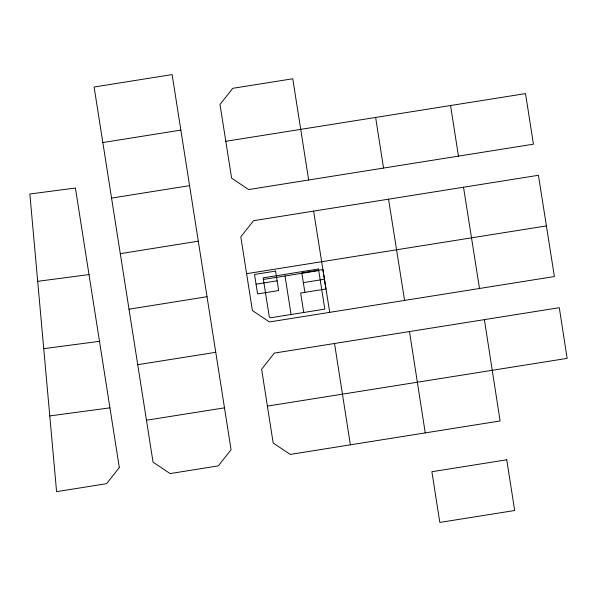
<?xml version="1.0" encoding="UTF-8"?>
<svg xmlns="http://www.w3.org/2000/svg" width="597" height="597" viewBox="0 0 597 597"><rect width="100%" height="100%" fill="white"/><g stroke="black" fill="none" stroke-linecap="round" stroke-linejoin="round"><path stroke-width="0.9" d="M102.833 142.549L180.854 130.109M375.632 117.445L225.815 141.295L231.614 178.16L248.658 189.562L533.434 144.175L525.524 93.595L375.632 117.445L383.535 168.063M111.564 198.085L189.577 185.645L172.123 74.573L94.11 87.013L153.048 462.168L170.093 473.57L218.308 465.884L231.069 449.728L189.577 185.645M388.557 199.174L538.419 175.287L554.404 276.545L269.448 321.947L252.404 310.544L240.8 236.815L253.553 220.696L388.557 199.174L404.587 300.425M120.288 253.665L198.286 241.181M246.606 273.68L546.412 225.912M263.389 279.433L318.738 270.605M256.053 284.179L277.127 280.821M129.012 309.201L207.017 296.716M303.343 282.62L324.417 279.262M267.396 406.102L567.15 358.372L559.299 307.694L274.344 353.081L261.628 369.245L273.18 443.004L290.269 454.414L500.099 420.96L484.391 319.626M137.713 364.692L215.786 352.297M146.452 420.228L224.487 407.841M49.79 415.915L109.945 407.855M37.708 281.329L89.005 274.575M43.738 348.655L99.49 341.32M313.612 211.129L329.723 312.343M463.518 187.234L479.503 288.485M350.372 444.832L334.529 343.499M308.664 179.995L292.769 78.774L232.763 88.311L220.002 104.468L225.815 141.295M304.873 292.351L301.806 272.889L322.88 269.531L325.947 288.993L300.664 293.023L303.731 312.485M285.015 275.986L291.09 314.507M450.571 105.535L458.451 156.115M409.482 331.559L425.243 432.892M119.318 467.57L106.565 483.689L56.581 491.659L29.85 194.01L75.409 188.025L119.318 467.57M275.598 271.09L254.523 274.448L257.591 293.911L278.665 290.552L275.598 271.09M318.485 269.016L263.143 277.844L269.292 316.91L270.59 317.776L324.805 309.127L318.485 269.016M506.749 459.794L431.885 471.712L439.825 522.427L514.689 510.51L506.749 459.794"/></g></svg>
